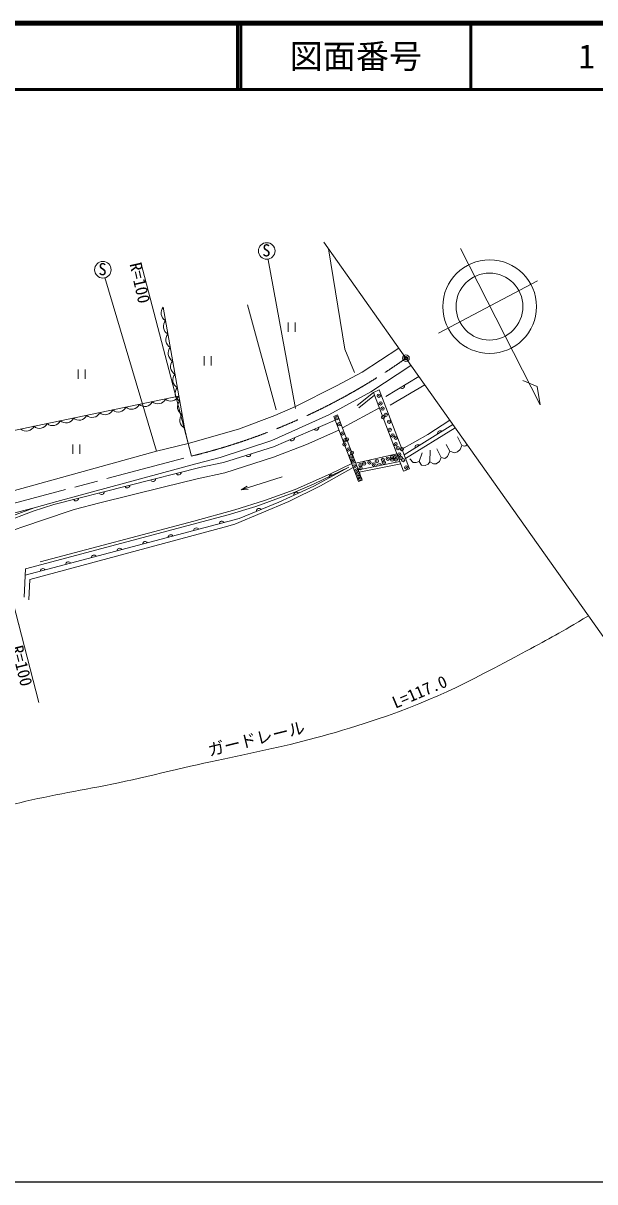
# Model space of a CAD drawing. Units: millimetres, scale not verified. Extents: x 40000 to 680000, y 20000 to 380000.
# Drawn here: x 476345 to 562727, y 205000 to 380000 of the extents above; entities that cross this region are included whole.
import ezdxf
from ezdxf.enums import TextEntityAlignment as Align

# ---------------------------------------------------------------- set-up
doc = ezdxf.new("R2010")
doc.units = ezdxf.units.MM
doc.header["$LTSCALE"] = 1000
doc.header["$PDMODE"] = 32
doc.header["$PDSIZE"] = 500
doc.linetypes.add('CHAIN', pattern=[18.5, 12, -1.5, 3.5, -1.5])
for name, color, linetype, lineweight in [('M-BGD', 7, 'Continuous', 13), ('M-BMK', 2, 'CHAIN', 13), ('M-BMK-SRVR', 3, 'Continuous', 13), ('M-STR-HTXT', 7, 'Continuous', 13), ('M-TTL', 2, 'Continuous', 140), ('M-TTL-BAND', 7, 'Continuous', 25), ('M-TTL-LINE', 7, 'Continuous', 50)]:
    doc.layers.add(name, color=color, linetype=linetype, lineweight=lineweight)
doc.layers.add('M-OTRS', color=6, linetype='Continuous')
doc.layers.add('M-TTL-TXT', color=7, linetype='Continuous')
doc.styles.add('ＭＳ ゴシック', font='')
doc.styles.get('ＭＳ ゴシック').set_extended_font_data('MS Gothic')

msp = doc.modelspace()

# ---------------------------------------------------------------- linework, layer by layer
at = {"layer": 'M-BGD'}
for p, q in [((513345, 344275), (517478, 321789)), ((488694, 341578), (496482, 315347)), ((554055, 341088), (539093, 333161)), ((510264, 337482), (514569, 321605)), ((516375, 334766), (516375, 333366)), ((517425, 333366), (517425, 334766)), ((503712, 329701), (503712, 328301)), ((504762, 328301), (504762, 329701)), ((484651, 327701), (484651, 326301)), ((485701, 326301), (485701, 327701)), ((531125, 323619), (536149, 326621)), ((526838, 322259), (529300, 324204)), ((529445, 323823), (527072, 321920)), ((531782, 322312), (537018, 325394)), ((524611, 318883), (530186, 321881)), ((541290, 319367), (533916, 314797)), ((534125, 314255), (541645, 318866)), ((501082, 317321), (501801, 314617)), ((483851, 316371), (483851, 314971)), ((484901, 314971), (484901, 316371)), ((526627, 313535), (532830, 314948)), ((533267, 313801), (527008, 312526)), ((527133, 312194), (533397, 313463)), ((515504, 311482), (509303, 309507)), ((509303, 309507), (510175, 310066)), ((509303, 309507), (510337, 309555))]:
    msp.add_line(p, q, dxfattribs=at)
for points in [[(526399, 327232), (524971, 330743), (522476, 345912)], [(542415, 345960), (554444, 322335), (554027, 325139), (551860, 326037)], [(497507, 337120), (500702, 318865), (501082, 317321)], [(468638, 307645), (496482, 315347), (501295, 316520), (508864, 318664), (514373, 320738), (517513, 322100), (523674, 325240), (527584, 327314), (533096, 330929)], [(465100, 301701), (468539, 303255), (472751, 304861), (478017, 306809), (481414, 307731), (502452, 313457), (506125, 314405), (513945, 316972), (522555, 320843), (528891, 324319), (534947, 328316)], [(468520, 311008), (470053, 317464), (499820, 323640)], [(465280, 301248), (468819, 302881), (477877, 306278), (480958, 307289), (503240, 312921), (506617, 313655), (514163, 316009), (523479, 320056)], [(465765, 300024), (472247, 302574), (479119, 304891), (484069, 306524), (487939, 307551), (497524, 309920), (502632, 311184), (506818, 312106), (514164, 314449), (519167, 316345), (524055, 318553)], [(533578, 315676), (537493, 317882), (540810, 320044)], [(540818, 315345), (541508, 315123), (541976, 315275), (542386, 315614), (542643, 316234), (541953, 317510)], [(534787, 314176), (535300, 313663), (535739, 313660), (536172, 313789), (536616, 315087)], [(536172, 313789), (536546, 313250), (537096, 313168), (537529, 313402), (537810, 313742), (537869, 315509)], [(537810, 313742), (538337, 313449), (538758, 313461), (539261, 313812), (539484, 314409), (538863, 315731)], [(539484, 314409), (540045, 314245), (540467, 314573), (540818, 315345), (540279, 316340)], [(542643, 316234), (543029, 316129), (543259, 316177), (543424, 316355)], [(526001, 313481), (522799, 311943), (517451, 309579), (512817, 307929), (508347, 306478), (502156, 304769), (478919, 298656)], [(476503, 293305), (476687, 297597), (507329, 305759), (511495, 307016), (517123, 309064), (520318, 310398), (525549, 312926)], [(525549, 312926), (520258, 310065), (514955, 307657), (508993, 305177), (476645, 296618)], [(477181, 292899), (477356, 295988), (506732, 303870), (508338, 304351), (516483, 307745), (521292, 310120), (526223, 312902)], [(464591, 302988), (467407, 303965), (471540, 305150), (478017, 306809)]]:
    msp.add_lwpolyline(points, dxfattribs=at)
for points in [[(529300, 324204), (530143, 324599), (534724, 312697), (533829, 312329)], [(523266, 320611), (523863, 320868), (527585, 310995), (527039, 310776)]]:
    msp.add_lwpolyline(points, close=True, dxfattribs=at)
for centre, radius in [((513153, 345598), 1250), ((488390, 342754), 1250), ((546836, 337196), 7068), ((546809, 337196), 5056)]:
    msp.add_circle(centre, radius, dxfattribs=at)
for centre, radius, start, end in [((498483, 336246), 1310, 138.12157, 241.73092), ((498838, 334218), 1310, 138.12157, 241.73092), ((499193, 332189), 1310, 138.12157, 241.73092), ((499548, 330161), 1310, 138.12157, 241.73092), ((499903, 328132), 1310, 138.12157, 241.73092), ((500258, 326104), 1310, 138.12157, 241.73092), ((500613, 324076), 1310, 138.12157, 241.73092), ((533594, 325193), 384, 223.54319, 18.18242), ((492717, 322959), 1277, 229.19744, 334.24423), ((494701, 323371), 1277, 229.19744, 334.24423), ((496686, 323783), 1277, 229.19744, 334.24423), ((498670, 324194), 1277, 229.19744, 334.24423), ((500968, 322047), 1310, 138.12157, 241.73092), ((482794, 320901), 1277, 229.19744, 334.24423), ((484779, 321312), 1277, 229.19744, 334.24423), ((486763, 321724), 1277, 229.19744, 334.24423), ((488748, 322136), 1277, 229.19744, 334.24423), ((490732, 322548), 1277, 229.19744, 334.24423), ((501323, 320019), 1310, 138.12157, 241.73092), ((476841, 319665), 1277, 229.19744, 334.24423), ((478825, 320077), 1277, 229.19744, 334.24423), ((480810, 320489), 1277, 229.19744, 334.24423), ((520622, 318906), 384, 216.16034, 10.79958), ((516953, 317313), 384, 216.16034, 10.79958), ((539347, 318064), 384, 44.467, 199.10624), ((535947, 315957), 384, 44.467, 199.10624), ((510365, 314912), 384, 210.00652, 4.64575), ((530155, 313081), 384, 24.19856, 178.8378), ((499834, 312147), 384, 206.8672, 1.50643), ((522944, 311421), 384, 41.08398, 195.72321), ((492078, 310187), 384, 206.8672, 1.50643), ((495956, 311167), 384, 206.8672, 1.50643), ((484322, 308226), 384, 206.8672, 1.50643), ((488200, 309206), 384, 206.8672, 1.50643), ((517642, 308784), 384, 37.101, 191.74023), ((512006, 306339), 384, 35.26112, 189.90035), ((506375, 304397), 384, 27.50051, 182.13974), ((502508, 303374), 384, 27.50051, 182.13974), ((494774, 301328), 384, 27.50051, 182.13974), ((498641, 302351), 384, 27.50051, 182.13974), ((487040, 299282), 384, 27.50051, 182.13974), ((490907, 300305), 384, 27.50051, 182.13974), ((479306, 297235), 384, 27.50051, 182.13974), ((483173, 298258), 384, 27.50051, 182.13974)]:
    msp.add_arc(centre, radius, start, end, dxfattribs=at)
for p in [(530078, 323722), (530341, 322563), (530657, 321800), (523722, 320353), (530721, 320479), (531131, 320825), (524100, 319413), (531632, 319798), (531737, 318561), (524600, 318044), (525012, 317035), (525273, 317128), (532158, 317745), (532632, 317376), (524890, 316378), (525524, 315623), (526033, 315110), (532632, 316402), (532948, 315823), (533185, 314875), (533578, 315676), (525874, 314596), (526113, 314154), (526248, 313774), (526389, 313067), (527305, 313244), (527855, 313478), (528675, 313665), (529307, 313349), (529786, 313864), (530699, 314028), (530851, 313642), (531425, 314203), (532057, 314472), (532080, 314086), (532560, 314496), (532677, 314110), (533396, 314348), (533764, 314006), (526696, 312422), (526982, 311975), (527028, 311434), (527330, 312795), (534238, 312900), (527273, 311174)]:
    msp.add_point(p, dxfattribs=at)
at = {"layer": 'M-BMK'}
msp.add_lwpolyline([(452599, 299392), (456912, 301563), (462546, 303853), (467496, 305512), (471130, 306460), (501801, 314617)], dxfattribs=at)
msp.add_arc((479239, 406973), 95071, 283.72807, 305.30742, dxfattribs=at)
at = {"layer": 'M-BMK-SRVR'}
for p, q in [((534187, 329389), (521765, 346915)), ((568749, 280624), (534187, 329389))]:
    msp.add_line(p, q, dxfattribs=at)
msp.add_circle((534187, 329389), 500, dxfattribs=at)
msp.add_point((534187, 329389), dxfattribs=at)
at = {"layer": 'M-OTRS'}
msp.add_point((534187, 329389), dxfattribs=at)
at = {"layer": 'M-STR-HTXT'}
for p, q in [((494138, 343867), (501801, 314617)), ((471130, 306460), (478703, 277410))]:
    msp.add_line(p, q, dxfattribs=at)
msp.add_open_spline([(443239, 248206), (452813, 253734), (456165, 255412), (464971, 258844), (476659, 263399), (483977, 263509), (496162, 266487), (508552, 269514), (515746, 270310), (527887, 274218), (537840, 277422), (543114, 280197), (552324, 285148), (556054, 287153), (557370, 287827), (561757, 290489)], degree=3, knots=[0, 0, 0, 0, 1, 1, 1, 2, 2, 2, 3, 3, 3, 4, 4, 4, 5, 5, 5, 5], dxfattribs=at)
at = {"layer": 'M-TTL'}
msp.add_line((680000, 380000), (40000, 380000), dxfattribs=at)
at = {"layer": 'M-TTL-BAND'}
msp.add_line((40000, 205000), (579000, 205000), dxfattribs=at)
at = {"layer": 'M-TTL-LINE'}
for p, q in [((508747, 380000), (508747, 370000)), ((509247, 380000), (509247, 370000)), ((543997, 380000), (543997, 370000)), ((40000, 370000), (680000, 370000))]:
    msp.add_line(p, q, dxfattribs=at)

# ---------------------------------------------------------------- texts
at = {"layer": 'M-BGD', "style": 'ＭＳ ゴシック'}
for p in [(512474, 344225), (487711, 341381)]:
    msp.add_text('S', height=1833, dxfattribs=at).set_placement(p, align=Align.BOTTOM_LEFT)
at = {"layer": 'M-STR-HTXT', "style": 'ＭＳ ゴシック'}
for s, rotation, p in [('R=100', 282.696, (491871, 343494)), ('R=100', 283.99, (473972, 285616)), ('L=117.0', 23.19, (532805, 275937)), ('ガードレール', 13.697, (504630, 268736))]:
    msp.add_text(s, height=1833, rotation=rotation, dxfattribs=at).set_placement(p, align=Align.BOTTOM_LEFT)
at = {"layer": 'M-TTL-TXT', "style": 'ＭＳ ゴシック'}
for s, p in [('図面番号', (526622, 375000)), ('1', (561497, 375000))]:
    msp.add_text(s, height=3666, dxfattribs=at).set_placement(p, align=Align.MIDDLE_CENTER)

doc.saveas('drawing.dxf')
